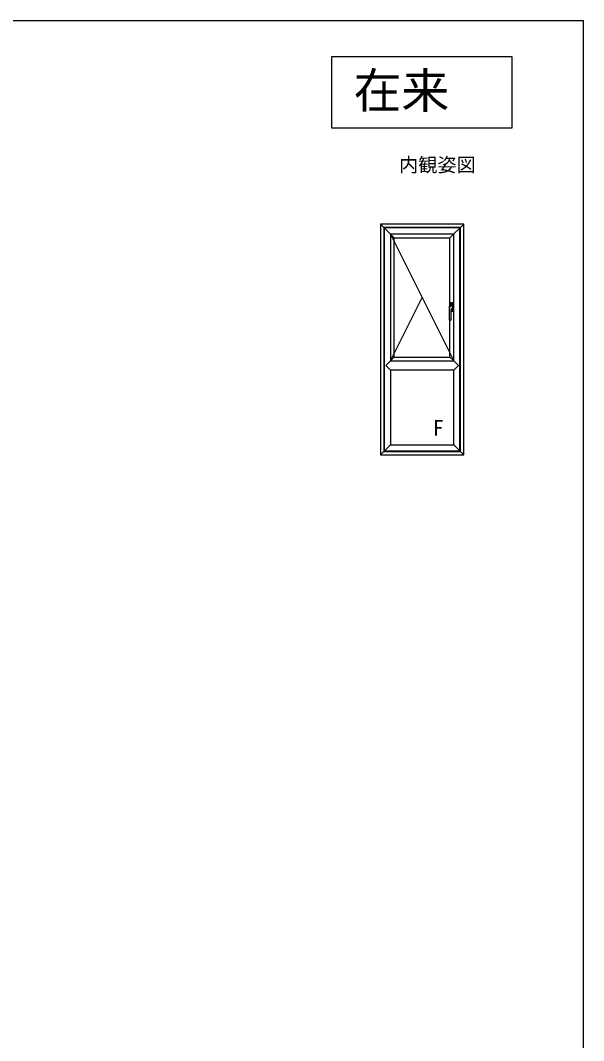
# Model space of a CAD drawing. Units: millimetres, scale not verified. Extents: x -525 to 525, y -783 to 778.
# Drawn here: x 290 to 525, y 321.5 to 747.3 of the extents above; entities that cross this region are included whole.
import ezdxf
from ezdxf.enums import TextEntityAlignment as Align

# ---------------------------------------------------------------- set-up
doc = ezdxf.new("R2010")
doc.units = ezdxf.units.MM
doc.header["$LTSCALE"] = 4
doc.linetypes.add('DOUBLE_CHAIN2', pattern=[12.8, 9, -1, 0.6, -0.6, 0.6, -1])
for name, color, linetype in [('0-2_USER1', 3, 'Continuous'), ('0-7_YKK_A1', 4, 'Continuous'), ('0-9_YKK_ZWAK', 7, 'Continuous')]:
    doc.layers.add(name, color=color, linetype=linetype)
doc.styles.add('ＭＳ ゴシック', font='')
doc.styles.get('ＭＳ ゴシック').set_extended_font_data('MS Gothic')

msp = doc.modelspace()

# ---------------------------------------------------------------- linework, layer by layer
at = {"layer": '0-2_USER1'}
msp.add_lwpolyline([(420, 732.3), (495, 732.3), (495, 702.3), (420, 702.3)], close=True, dxfattribs=at)
at = {"layer": '0-7_YKK_A1'}
for p, q in [((440.2, 662.3), (446, 656.5)), ((475, 662.3), (469.2, 656.5)), ((469.2, 658.1), (444.4, 658.1)), ((444.4, 658.1), (470.8, 605.2)), ((446, 606.8), (446, 656.5)), ((446, 656.5), (469.2, 656.5)), ((469.2, 628.165), (469.2, 656.5)), ((444.4, 605.2), (457.6, 631.65)), ((469.01, 622.2), (469.01, 628.06)), ((469.25, 628.172), (469.25, 629.35)), ((469.25, 628.575), (470.605, 628.575)), ((470.65, 628.575), (469.274, 628.575)), ((469.295, 628.575), (469.295, 629.304)), ((469.3, 629.4), (470.6, 629.4)), ((469.75, 629.354), (469.345, 629.354)), ((469.61, 626.701), (469.61, 622.2)), ((469.75, 625.946), (469.61, 625.946)), ((470.65, 626.725), (469.611, 626.725)), ((469.653, 628.2), (469.95, 628.2)), ((469.75, 629.348), (469.75, 629.354)), ((469.75, 629.348), (470.15, 629.348)), ((469.787, 626.499), (469.82, 626.499)), ((469.787, 626.499), (469.832, 626.423)), ((469.787, 626.18), (470.112, 626.18)), ((469.798, 626.328), (469.798, 626.311)), ((469.798, 626.311), (469.843, 626.311)), ((469.82, 626.499), (469.847, 626.452)), ((469.948, 626.187), (469.829, 626.187)), ((469.832, 626.383), (469.832, 626.423)), ((469.832, 626.383), (469.863, 626.383)), ((469.837, 626.244), (469.837, 626.24)), ((469.843, 626.315), (469.843, 626.311)), ((469.845, 628.94), (469.845, 628.86)), ((469.875, 626.499), (469.847, 626.452)), ((469.852, 626.226), (469.901, 626.226)), ((469.891, 626.329), (469.857, 626.329)), ((469.907, 626.499), (469.863, 626.423)), ((469.863, 626.383), (469.863, 626.423)), ((469.875, 626.499), (469.907, 626.499)), ((469.889, 626.258), (469.889, 626.294)), ((469.901, 626.319), (469.901, 626.226)), ((469.908, 626.499), (469.938, 626.499)), ((469.908, 626.499), (469.908, 626.383)), ((469.908, 626.383), (469.938, 626.383)), ((469.938, 626.451), (469.97, 626.499)), ((469.938, 626.499), (469.938, 626.451)), ((469.938, 626.426), (469.938, 626.383)), ((469.938, 626.426), (469.97, 626.426)), ((469.948, 626.187), (469.948, 626.324)), ((469.967, 626.365), (470.075, 626.365)), ((469.967, 626.187), (469.967, 626.365)), ((469.967, 626.187), (470.014, 626.187)), ((469.97, 626.499), (470.005, 626.499)), ((469.972, 626.423), (469.972, 626.383)), ((470.005, 626.499), (469.973, 626.451)), ((469.981, 626.451), (469.973, 626.451)), ((470.014, 626.187), (470.014, 626.327)), ((470.059, 626.327), (470.014, 626.327)), ((470.015, 626.499), (470.045, 626.499)), ((470.015, 626.499), (470.015, 626.383)), ((470.015, 626.383), (470.045, 626.383)), ((470.024, 626.272), (470.024, 626.233)), ((470.06, 626.272), (470.024, 626.272)), ((470.075, 626.233), (470.024, 626.233)), ((470.045, 626.499), (470.045, 626.451)), ((470.045, 626.451), (470.078, 626.499)), ((470.045, 626.426), (470.045, 626.383)), ((470.045, 626.426), (470.078, 626.426)), ((470.055, 628.94), (470.055, 628.86)), ((470.078, 626.499), (470.113, 626.499)), ((470.113, 626.499), (470.08, 626.451)), ((470.088, 626.451), (470.08, 626.451)), ((470.08, 626.423), (470.08, 626.383)), ((470.08, 626.383), (470.109, 626.383)), ((470.109, 626.383), (470.109, 626.43)), ((470.112, 626.18), (470.112, 626.505)), ((470.15, 629.348), (470.15, 629.354)), ((470.555, 629.354), (470.15, 629.354)), ((470.15, 625.952), (470.15, 625.946)), ((470.555, 625.946), (470.15, 625.946)), ((470.605, 628.575), (470.605, 629.304)), ((470.65, 629.35), (470.65, 625.95)), ((469.06, 622.15), (469.56, 622.15)), ((469.2, 606.8), (469.2, 622.15)), ((469.61, 625.9), (470.6, 625.9)), ((442.45, 603.25), (444.4, 605.2)), ((444.4, 605.2), (446, 606.8)), ((444.4, 605.2), (469.2, 605.2)), ((446, 606.8), (469.2, 606.8)), ((470.8, 605.2), (469.2, 606.8)), ((472.75, 603.25), (470.8, 605.2)), ((440.2, 603.25), (440.2, 566)), ((441.6, 603.25), (441.6, 567.4)), ((441.8, 603.25), (441.8, 567.6)), ((442.45, 603.25), (444.4, 601.3)), ((472.75, 603.25), (470.8, 601.3)), ((472.75, 603.25), (470.8, 601.3)), ((475, 604.1), (475.032, 604.1)), ((475, 602.4), (475.032, 602.4)), ((440.2, 566), (444.4, 570.2)), ((475, 566), (470.8, 570.2))]:
    msp.add_line(p, q, dxfattribs=at)
at = {"layer": '0-7_YKK_A1', "linetype": 'DOUBLE_CHAIN2'}
for p, q in [((469.527, 627.938), (469.55, 627.958)), ((469.814, 628.064), (469.726, 628.043)), ((469.905, 628.084), (469.814, 628.064)), ((469.61, 622.2), (469.01, 622.2))]:
    msp.add_line(p, q, dxfattribs=at)
at = {"layer": '0-7_YKK_A1'}
for points in [[(475, 603.25), (475, 662.3), (440.2, 662.3), (440.2, 603.25)], [(473.6, 603.25), (473.6, 660.9), (441.6, 660.9), (441.6, 603.25)], [(473.4, 603.25), (473.4, 660.7), (441.8, 660.7), (441.8, 603.25)], [(469.093, 628.142), (469.064, 628.13), (469.037, 628.113), (469.017, 628.089), (469.01, 628.058), (469.025, 628.011), (469.057, 627.972), (469.093, 627.938)], [(469.093, 628.142), (469.106, 628.146), (469.119, 628.15), (469.133, 628.153), (469.218, 628.167), (469.305, 628.178), (469.392, 628.186), (469.479, 628.192), (469.565, 628.197), (469.653, 628.2)], [(469.093, 627.938), (469.128, 627.915), (469.167, 627.899), (469.207, 627.887), (469.248, 627.879), (469.289, 627.876), (469.331, 627.876), (469.372, 627.879), (469.413, 627.887), (469.453, 627.899), (469.492, 627.915), (469.527, 627.938)], [(469.726, 628.043), (469.694, 628.034), (469.663, 628.023), (469.633, 628.011), (469.604, 627.996), (469.576, 627.979), (469.55, 627.958)], [(469.611, 626.725), (470.605, 626.725), (470.605, 625.996)], [(470.15, 625.952), (469.75, 625.952), (469.75, 625.946)], [(470.112, 626.505), (469.787, 626.505), (469.787, 626.18)], [(470.35, 628.114), (470.238, 628.117), (470.126, 628.112), (470.015, 628.101), (469.904, 628.084)], [(469.972, 626.383), (470.001, 626.383), (470.001, 626.43)], [(470.398, 627.237), (470.42, 627.375), (470.433, 627.515), (470.437, 627.655), (470.433, 627.795), (470.421, 627.935), (470.398, 628.073)], [(440.2, 566), (475, 566), (475, 603.25)], [(441.6, 567.4), (473.6, 567.4), (473.6, 603.25)], [(441.8, 567.6), (473.4, 567.6), (473.4, 603.25)]]:
    msp.add_lwpolyline(points, dxfattribs=at)
for points in [[(444.4, 605.2), (470.8, 605.2), (470.8, 658.1), (444.4, 658.1)], [(444.4, 570.2), (470.8, 570.2), (470.8, 601.3), (444.4, 601.3)]]:
    msp.add_lwpolyline(points, close=True, dxfattribs=at)
msp.add_circle((469.95, 628.9), 0.22, dxfattribs=at)
for centre, radius, start, end in [((469.3, 629.35), 0.05, 90, 180), ((469.345, 629.304), 0.05, 90, 180), ((470.01, 626.701), 0.4, 92.28699, 180), ((469.864, 626.24), 0.0713, 153.38654, 215.68534), ((469.834, 626.328), 0.0356, 105.46601, 180), ((469.835, 626.254), 0.0392, 97.60411, 153.38654), ((469.829, 626.215), 0.0285, 215.68534, 270), ((469.873, 626.187), 0.183, 76.17284, 105.46601), ((469.86, 626.066), 0.229, 82.84733, 97.60411), ((469.852, 626.244), 0.0143, 100.87572, 180), ((469.852, 626.24), 0.0143, 180, 270), ((469.857, 626.315), 0.0143, 90, 180), ((469.95, 628.9), 0.113, 21.03947, 158.96053), ((469.95, 628.9), 0.113, 201.03947, 338.96053), ((469.869, 626.151), 0.109, 79.61114, 100.87572), ((469.891, 626.319), 0.0107, 0, 90), ((469.907, 626.324), 0.041, 0, 76.17284), ((469.95, 625.675), 2.525, 79.35071, 90), ((469.97, 626.423), 0.0023, 0, 90), ((469.981, 626.43), 0.0209, 0, 90), ((469.95, 629.625), 2.525, 270.80494, 280.64929), ((470.059, 626.315), 0.0125, 4.00063, 90), ((470.06, 626.285), 0.0125, 270, 356.44449), ((469.83, 626.299), 0.242, 356.44449, 4.00063), ((470.075, 626.326), 0.0392, 6.24013, 90), ((470.075, 626.272), 0.0392, 270, 353.75987), ((470.078, 626.423), 0.0023, 0, 90), ((470.088, 626.43), 0.0209, 0, 90), ((469.83, 626.299), 0.285, 353.75987, 6.24013), ((470.408, 628.107), 0.05, 10.64929, 79.35071), ((470.408, 627.193), 0.05, 280.64929, 349.35071), ((467.975, 627.65), 2.525, 349.35071, 10.64929), ((470.555, 629.304), 0.05, 0, 90), ((470.555, 625.996), 0.05, 270, 0), ((470.6, 629.35), 0.05, 0, 90), ((470.6, 625.95), 0.05, 270, 0), ((469.06, 622.2), 0.05, 180, 270), ((469.56, 622.2), 0.05, 270, 0)]:
    msp.add_arc(centre, radius, start, end, dxfattribs=at)
at = {"layer": '0-7_YKK_A1', "linetype": 'DOUBLE_CHAIN2'}
for centre, radius, start, end in [((469.958, 627.995), 0.895, 272.28699, 297.47623), ((470.349, 628.064), 0.05, 9.77824, 89.41478), ((470.348, 627.245), 0.05, 297.47623, 350.64954)]:
    msp.add_arc(centre, radius, start, end, dxfattribs=at)
at = {"layer": '0-9_YKK_ZWAK'}
msp.add_line((-525, 747.3), (525, 747.3), dxfattribs=at)
msp.add_lwpolyline([(-525, -782.7), (525, -782.7), (525, 747.3)], dxfattribs=at)

# ---------------------------------------------------------------- texts
at = {"layer": '0-2_USER1', "style": 'ＭＳ ゴシック'}
for s, height, p in [('在来', 14.66, (429, 706.3)), ('内観姿図', 5.865, (448, 682.3))]:
    msp.add_text(s, height=height, dxfattribs=at).set_placement(p, align=Align.BOTTOM_LEFT)
at = {"layer": '0-7_YKK_A1', "style": 'ＭＳ ゴシック'}
msp.add_text('F', height=6.598, dxfattribs=at).set_placement((462.138, 571.96), align=Align.BOTTOM_LEFT)

doc.saveas('drawing.dxf')
